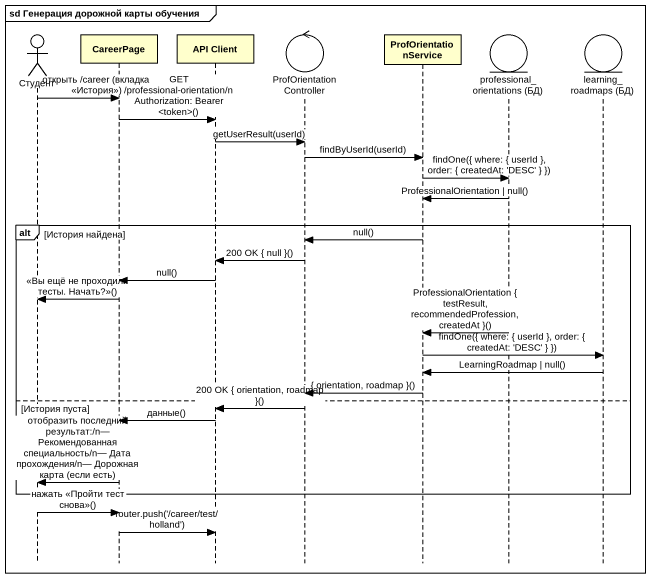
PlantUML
@startuml
mainframe sd Генерация дорожной карты обучения
hide footbox
actor Студент
participant CareerPage
participant "API Client" as API_Client
control ProfOrientationController
participant ProfOrientationService
entity "professional_orientations (БД)" as professional_orientations_БД
entity "learning_roadmaps (БД)" as learning_roadmaps_БД

Студент -> CareerPage : открыть /career (вкладка <<История>>)
CareerPage -> API_Client : GET /professional-orientation/nAuthorization: Bearer <token>()
API_Client -> ProfOrientationController : getUserResult(userId)
ProfOrientationController -> ProfOrientationService : findByUserId(userId)
ProfOrientationService -> professional_orientations_БД : findOne({ where: { userId }, order: { createdAt: 'DESC' } })
professional_orientations_БД -> ProfOrientationService : ProfessionalOrientation | null()
alt История найдена
  ProfOrientationService -> ProfOrientationController : null()
  ProfOrientationController -> API_Client : 200 OK { null }()
  API_Client -> CareerPage : null()
  CareerPage -> Студент : <<Вы ещё не проходили тесты. Начать?>>()
  professional_orientations_БД -> ProfOrientationService : ProfessionalOrientation { testResult, recommendedProfession, createdAt }()
  ProfOrientationService -> learning_roadmaps_БД : findOne({ where: { userId }, order: { createdAt: 'DESC' } })
  learning_roadmaps_БД -> ProfOrientationService : LearningRoadmap | null()
  ProfOrientationService -> ProfOrientationController : { orientation, roadmap }()
else История пуста
  ProfOrientationController -> API_Client : 200 OK { orientation, roadmap }()
  API_Client -> CareerPage : данные()
  CareerPage -> Студент : отобразить последний результат:/n— Рекомендованная специальность/n— Дата прохождения/n— Дорожная карта (если есть)
end
Студент -> CareerPage : нажать <<Пройти тест снова>>()
CareerPage -> API_Client : router.push('/career/test/holland')
@enduml
